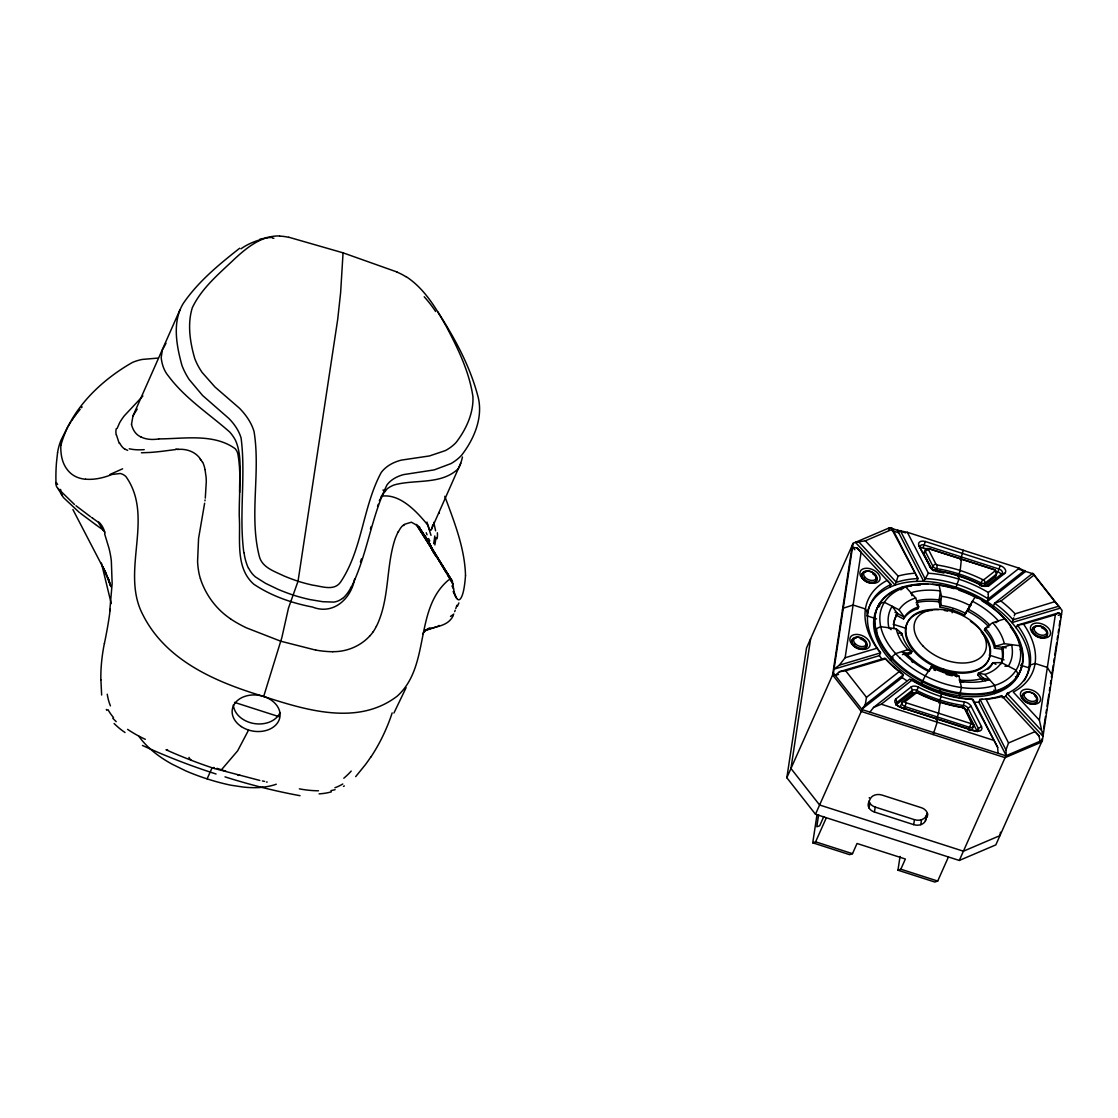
<?xml version="1.0" encoding="UTF-8"?>
<svg xmlns="http://www.w3.org/2000/svg" width="1118" height="1118" viewBox="0 0 1118 1118"><rect width="100%" height="100%" fill="white"/><g stroke="black" fill="none" stroke-linecap="round" stroke-linejoin="round"><path stroke-width="1.5" d="M988.284 594.217L988.284 595.167M988.284 595.978L988.284 596.774M988.284 596.872L988.27 598.731M239.657 492.437C239.182 475.136 242.634 456.535 235.465 440.254A52.895 31.611 20.3 0 0 229.791 432.093C208.996 413.744 185.085 398.483 168.273 375.83A185.7 69.162 -46.2 0 1 161.188 357.606L162.334 350.06L165.995 343.282M964.443 708.127L962.081 707.484A101.99 64.047 24 0 1 939.707 702.146A101.99 64.047 24 0 1 917.864 693.258L916.439 692.825L905.314 701.559L905.3 702.509L971.835 723.891L964.499 708.197L973.568 724.785L972.325 727.566A3.913 2.46 24 0 1 969.879 730.431M465.507 575.337C464.725 547.918 454.215 521.729 444.796 496.308M916.019 602.714A57.703 36.237 24 0 1 939.036 601.875L940.322 590.919A65.515 41.142 24 0 0 910.988 592.778L911.995 595.74M937.024 585.301L939.008 584.882L941.51 596.327L940.224 607.284A49.877 31.318 24 0 1 964.582 615.11L971.137 604.726M288.779 237.226L343.058 252.836L340.627 292.637L337.692 319.469L298.031 581.262L288.472 608.108L281.862 637.539L263.68 696.472C305.997 710.126 357.788 726.225 397.128 696.221C430.863 666.021 413.688 609.492 448.388 580.13A59.911 10.509 -66.1 0 1 451.281 579.837L452.972 584.001A267.118 28.998 -77.9 0 0 456.717 598.396A213.175 17.65 88.4 0 0 461.944 596.034A213.538 21.13 83.2 0 0 465.521 575.421M60.889 445.341C70.49 409.495 100.816 380.399 132.441 362.442A67.29 42.246 24 0 1 142.196 359.437L157.54 358.123M435.978 537.52L435.866 538.485M205.293 498.125L206.285 481.676A198.515 122.728 -7.8 0 0 206.075 476.953L205.027 469.616M109.76 610.889L112.149 583.666L111.339 560.97A173.206 108.753 24 0 0 108.963 548.141L104.603 533.789M964.373 701.922A6.512 4.095 24 0 1 971.053 706.213L981.492 726.56A6.512 4.095 24 0 1 975.162 730.906L899.697 707.051A3.913 2.46 24 0 1 896.985 702.356L895.77 699.016L911.128 686.969A6.512 4.095 24 0 1 918.423 687.165A95.1 59.715 24 0 0 964.373 701.922L962.696 708.351M435.81 539.044L434.86 544.969M205.069 499.956L204.957 500.836M57.563 452.804L56.557 461.79A382.663 240.3 24 0 0 55.97 482.04L57.619 484.485M932.188 569.705A3.913 2.46 24 0 1 931.601 568.866L932.831 566.099C937.345 560.663 938.365 568.321 935.514 571.438M204.622 503.24L198.571 538.485L197.579 561.46A166.219 105.33 22.8 0 0 198.305 569.174A118.62 75.158 22.8 0 0 199.619 575.938L200.415 578.761M1019.043 569.314L1033.465 573.939L1062.1 610.456L1042.423 740.228L995.831 844.887L959.286 860.455L815.483 814.253L786.834 777.737L806.511 647.979L853.104 543.32L889.649 527.738L905.706 532.909M810.634 638.713L790.957 768.485L819.606 805.002L963.423 851.203L999.953 835.621L1000.47 832.211M852.279 545.165L832.617 674.937L861.251 711.453L1005.068 757.655L1041.599 742.072L1042.116 738.663M786.834 777.737L833.441 673.078L853.104 543.32M900.046 856.416L897.964 870.195L900.828 869.203L905.37 859.015L857.031 843.489L852.503 853.677L849.624 854.669L812.744 842.818L816.923 815.274M818.628 814.756L816.811 826.789L819.676 825.783L823.798 816.531M839.311 665.182L880.579 652.856L876.917 648.244A89.887 56.445 24 0 1 887.203 580.382L890.948 584.49A85.974 53.985 24 0 0 880.579 652.856L879.349 655.637L834.028 669.165L839.311 665.182L845.124 657.747L861.112 552.278L857.073 548.03L852.517 547.233L854.837 549.735M869.091 808.09L869.846 803.129M927.591 813.82L925.438 820.836A9.321 7.155 8.6 0 1 913.685 824.637L874.444 812.031L875.198 807.07A9.307 7.141 8.6 0 1 869.007 801.075M913.699 824.637L914.454 819.676A9.321 7.155 8.6 0 0 926.193 815.874L927.297 813.401M940.014 692.922L940.531 689.513M943.117 672.463L943.634 669.053M952.159 612.79L952.676 609.38M920.785 824.693L921.525 819.732M963.269 550.238L960.46 559.839M925.438 820.836L926.193 815.874M1058.69 612.804L1017.436 625.13A85.974 53.985 24 0 1 1007.066 693.481L1005.837 696.262L1043.024 736.315L1039.363 720.146L1055.35 614.676L1058.69 612.804L1061.513 614.369L1058.271 615.333M1042.633 735.239L1043.15 731.829M1043.667 728.419L1045.484 716.456M1046.001 713.046L1046.518 709.637M1047.035 706.213L1048.852 694.264M1049.369 690.854L1049.886 687.43M1050.403 684.02L1050.92 680.61M1053.254 665.238L1051.437 677.187L1052.262 675.342L1047.356 667.418L1035.072 663.463L1030.139 665.056L1028.909 667.837L1020.622 665.182M1053.771 661.828L1054.288 658.404M1054.805 654.994L1056.622 643.046M1057.139 639.622L1057.656 636.212M1058.173 632.802L1058.69 629.378M1059.207 625.968L1059.976 620.839M1060.493 617.429L1061.01 614.02M865.262 704.717L866.492 697.325L899.543 671.373L903.4 674.783L902.17 677.564L861.796 709.245L865.262 704.717L903.4 674.783A85.974 53.985 24 0 1 884.897 658.139L839.394 671.736L835.244 675.384L838.584 674.392M1058.606 606.249L1013.132 619.791L1011.874 622.614L1060.297 608.15L1054.833 601.666L1014.823 613.922M1014.613 614.648L1014.278 615.85M865.346 540.805L898.117 576.077L895.155 585.119L855.41 542.328L865.346 540.805L891.94 529.471L917.99 578.593L916.746 581.374M370.449 529.01L371.162 526.564M1013.705 617.821L1013.383 618.925M925.327 541.517A6.512 4.095 24 0 0 918.982 545.864L930.889 567.972A3.913 2.46 24 0 0 934.9 570.557A97.699 61.35 24 0 1 982.107 585.72A3.913 2.46 24 0 0 986.481 585.832L989.36 585.455L1004.719 573.408A6.512 4.095 24 0 0 1000.219 565.582L925.327 541.517L923.021 547.806A3.913 2.46 24 0 0 919.513 548.113M906.209 703.124L903.903 709.413M1000.219 565.582L997.913 571.871A3.913 2.46 24 0 1 1001.239 575.281M970.843 723.877L968.523 730.166M360.429 561.963L361.421 558.93M117.097 428.487L119.682 422.66A137.961 54.083 -15.9 0 1 124.377 415.728L142.894 395.982M377.549 506.37L378.247 504.316M354.63 578.998C351.052 598.969 333.164 615.277 312.509 607.046C291.826 603.091 271.381 595.992 253.8 584.211C234.85 567.455 240.761 538.932 239.252 516.39C238.959 495.456 241.586 474.298 237.799 453.545A44.972 24.107 -21.9 0 0 235.129 448.653C213.594 433.155 183.925 438.857 158.77 438.899M455.18 610.288L454.691 611.658M453.824 614.061L450.512 616.423M1038.957 735.84L1001.616 695.648A85.974 53.985 24 0 1 980.025 699.393L978.781 702.174L1006.242 755.642L1005.962 749.912L1008.548 742.953L1035.128 731.619L1038.957 735.84L1040.117 741.206M239.671 248.238C219.002 264.477 198.138 281.624 183.226 303.495C172.004 322.026 176.518 345.714 181.941 365.404A93.06 58.429 24 0 0 189.124 379.449L202.582 395.479L228.813 418.411A54.167 34.015 24 0 1 241.097 438.074C245.96 475.989 238.805 514.685 243.836 552.669M179.858 310.035L132.944 415.994L131.533 424.211M379.323 500.724L379.966 499.215M453.265 615.585C447.787 626.96 434.692 626.276 425.106 630.273M431.464 529.289L460.742 463.229M138.814 736.245L141.092 739.25A71.189 44.706 24 0 0 150.441 749.116L154.046 752.204A80.748 50.701 24 0 0 172.479 764.363L185.993 770.987A149.337 93.772 24 0 0 207.096 778.869L211.945 768.108M457.36 606.375L458.897 602.951M842.441 610.051L843.265 608.206L853.118 605.02L865.416 608.961L867.861 612.93M888.824 529.597L889.649 527.738M889.704 587.271L890.948 584.49L857.073 548.03M900.926 589.941L902.17 587.16L905.748 586.978L915.67 597.962L918.703 606.85L917.878 608.695A49.877 31.318 24 0 0 903.54 618.967L895.7 614.928M891.158 629.672L888.894 627.785A65.515 41.142 24 0 1 892.15 606.263L897.433 613.544L896.608 615.403A57.703 36.237 24 0 0 893.799 621.915M931.601 568.866L924.027 554.123L925.271 551.356A3.913 2.46 24 0 1 929.072 548.742L995.174 569.914L995.216 570.823L984.036 579.599L982.708 579.627A104.407 65.557 24 0 0 960.208 570.487A104.407 65.557 24 0 0 937.247 565.023L937.247 565.009M815.483 814.253L862.076 709.595L833.441 673.078M903.54 618.967L904.364 617.122A49.877 31.318 24 0 1 918.703 606.85L916.578 604.503M901.052 635.359L901.877 633.501L896.217 628.791L880.705 626.667L875.813 628.945L874.569 631.712L876.973 632.047M812.744 842.818L815.609 841.826L826.342 817.747M905.342 655.288L906.167 653.443L902.072 651.57A65.515 41.142 24 0 0 928.15 671.233L929.142 670.758A57.703 36.237 24 0 1 906.167 653.443M905.887 655.12L911.086 653.457L911.911 651.612A49.877 31.318 24 0 1 901.877 633.501L898.579 633.054M957.888 576.776L960.208 570.501L961.382 559.126M956.044 587.216L958.895 579.18L958.811 576.063M977.314 731.675A3.913 2.46 24 0 0 977.146 731.27L978.39 728.503L967.936 708.155A3.913 2.46 24 0 0 963.926 705.584A97.699 61.35 24 0 1 916.732 690.421A3.913 2.46 24 0 0 912.358 690.295L896.985 702.356L895.756 705.123L911.114 693.076L912.358 690.295L911.128 686.969M964.582 615.11L975.273 596.523L975.203 597.571M995.942 622.712L998.416 620.867A65.515 41.142 24 0 0 972.325 601.204L967.224 610.931A57.703 36.237 24 0 1 989.053 627.016M979.745 585.636L982.708 579.627M981.143 586.125A3.913 2.46 24 0 0 984.022 585.72L985.265 582.939L996.39 574.205L995.216 570.823M938.785 702.845L941.09 696.556L941.594 693.244L940.727 693.551M984.022 585.72L995.16 576.972L996.39 574.205A3.913 2.46 24 0 0 993.692 569.509L929.072 548.742M1024.493 570.487L988.27 598.927L987.026 601.694L1025.611 571.424L1019.197 568.21L907.355 532.28L897.488 530.267L923.734 581.374L928.373 573.227L907.355 532.28M955.317 676.25L956.142 674.406A49.877 31.318 24 0 1 931.769 666.58L925.201 675.901L921.414 683.545L922.015 682.595M936.213 719.782L938.519 713.508L940.28 701.936A104.407 65.557 24 0 1 917.878 692.839L917.878 692.839M933.153 734.554L937.205 722.186L937.136 719.07M993.371 605.984L994.601 603.203L1032.739 573.268L1033.731 574.289M1003 649.348L994.475 648.188A49.877 31.318 24 0 0 984.441 630.077L985.265 628.232L992.672 622.698L1004.844 618.813L1006.326 621.021M981.897 679.534L977.663 674.839L978.488 672.994A49.877 31.318 24 0 0 992.812 662.722L1001.393 662.583L1016.08 670.157L1018.302 674.713L1017.073 677.494L1015.507 676.683M994.475 648.188L995.3 646.33L1004.271 643.633L1019.77 645.757L1022.201 649.041L1021.782 649.963L1020.133 649.74M977.146 731.27L966.707 710.936L967.936 708.155L971.053 706.213M982.345 680.024L983.169 678.179L989.5 679.646A65.515 41.142 24 0 1 960.152 681.505M1004.9 666.202L1008.324 666.16A65.515 41.142 24 0 0 1011.594 644.639L1002.622 647.336L1001.798 649.195A57.703 36.237 24 0 1 1001.015 663.91M1016.192 627.911L1017.436 625.13L1023.571 624.179L1055.35 614.676M897.964 870.195L934.844 882.046L937.709 881.054L948.427 856.975M959.286 860.455L1005.893 755.796L1042.423 740.228M248.503 730.194L237.659 750.807L221.434 769.785M393.927 713.018L406.1 687.682M132.944 415.994L137.179 409.118M381.126 496.532L387.052 488.943A52.895 30.983 26.6 0 1 394.249 484.919C415.002 479.147 441.009 485.058 458.045 468.917A185.7 26.049 83.6 0 0 462.447 456.996M918.423 687.165L915.502 693.202A3.913 2.46 24 0 0 911.114 693.076M398.204 531.567L395.493 537.814A198.515 100.69 52.5 0 0 394.123 542.02C386.646 567.469 388.924 594.916 379.268 619.833A166.219 104.589 25.3 0 1 376.375 626.373M351.318 587.202C367.305 554.696 371.134 517.354 386.968 484.946A54.167 34.015 24 0 1 403.738 474.577L434.189 469.895L451.015 463.579A93.06 58.429 24 0 0 461.594 455.236C474.395 438.745 483.814 416.301 477.638 395.283C469.63 365.334 454.523 337.79 437.795 311.88M67.443 427.356L60.987 440.282A173.723 109.089 24 0 0 60.176 442.462L59.534 444.335A124.867 78.414 24 0 0 57.549 452.79M67.905 426.601L69.791 423.568M922.238 681.687L922.839 680.75M928.709 671.443L929.393 670.353M929.98 669.416L931.769 666.58L930.358 669.375M971.067 604.293L965.407 613.265A49.877 31.318 24 0 0 941.049 605.439L939.441 598.102M929.156 671.261L929.757 670.325M70.28 422.828L70.769 422.073M71.776 420.592L73.369 418.286M373.216 631.712L371.693 633.78A77.421 48.703 25.1 0 1 369.723 636.002M73.97 417.461L75.172 415.798M75.786 414.974L76.387 414.149M77.016 413.339L77.645 412.528M869.93 712.124L873.507 707.498L909.745 679.059A85.974 53.985 24 0 0 973.037 699.393L997.675 747.383L998.039 753.28M78.274 411.717L78.903 410.907M79.532 410.096L80.175 409.3M81.474 407.707L82.131 406.91M355.678 776.633L365.265 764.824A173.989 172.885 -51.7 0 0 370.715 757.124M369.737 636.016C360.373 646.204 346.608 651.892 332.801 651.668M905.259 701.601L902.436 701.936L901.206 704.717A3.913 2.46 24 0 0 901.919 708.323M403.612 524.915L401.921 526.396A75.884 38.445 52.7 0 0 398.441 531.805M986.481 585.832L1001.84 573.786L1004.719 573.408M988.284 594.133L988.284 592.526L1019.197 568.21M1013.118 619.833A85.974 53.985 24 0 0 994.601 603.203L1000.945 601.051L1033.996 575.099L1054.833 601.666M873.507 707.498L881.291 704.214L912.204 679.954A89.887 56.445 24 0 0 972.101 699.197L997.675 747.383M916.439 692.825L913.574 693.202L902.436 701.936A3.913 2.46 24 0 0 905.133 706.632L969.767 727.385A3.913 2.46 24 0 0 973.568 724.785L972.143 723.08M983.98 579.641L985.265 582.939A3.913 2.46 24 0 1 980.975 582.855A101.99 64.047 24 0 0 959.132 573.995A101.99 64.047 24 0 0 936.744 568.657A3.913 2.46 24 0 1 932.831 566.099L925.271 551.356L929.645 548.547M404.464 524.3L411.382 522.204L417.741 525.781A89.761 30.298 -80.5 0 1 418.244 526.466M439.15 625.465L437.669 626.346M981.492 726.56L978.39 728.503A3.913 2.46 24 0 1 974.589 731.102L901.318 707.568M344.358 785.912L343.478 786.387M436.984 626.695L425.441 630.538M109.927 474.493L122.589 468.805M939.707 702.132L940.28 701.936A104.407 65.557 24 0 0 963.227 707.401M279.598 235.968C261.933 235.437 247.148 247.344 234.892 258.649C219.324 273.533 201.687 287.913 192.31 307.757C187.209 324.066 190.046 342.332 194.728 358.445A82.005 51.498 24 0 0 202.12 372.448L215.019 387.038L239.42 408.182A64.592 40.555 24 0 1 254.066 431.632C260.718 472.69 248.951 515.705 259.306 556.331C262.129 567.567 274.371 571.27 283.553 575.77A124.923 78.442 24 0 0 295.851 580.494L300.239 581.919A124.923 78.442 24 0 0 312.761 585.161C321.621 586.265 333.821 591.296 340.375 582.38C362.47 549.721 362.665 506.831 381.224 472.495A64.592 40.555 24 0 1 401.222 460.141L429.494 455.934L445.397 450.582A82.005 51.498 24 0 0 456.144 442.421C465.996 429.647 473.641 413.227 472.942 396.792C469.35 371.847 458.031 348.662 446.361 326.582C435.922 307.967 424.379 288.486 406.044 276.579M902.408 654.631L911.911 651.612L907.816 649.726L895.644 653.611L891.535 657.3L890.291 660.081L891.591 659.676M891.116 658.236L893.002 657.636M987.865 627.408L985.265 628.232A49.877 31.318 24 0 1 995.3 646.33L1006.214 647.825M984.441 630.077L985.741 629.672M845.124 657.747L876.917 648.244M839.534 671.722L845.655 670.758L885.582 658.823A89.887 56.445 24 0 0 899.543 671.373M335.107 789.699L330.942 790.65M1009.177 693.006L1008.45 693.174M1008.17 693.244L1007.43 693.412M1007.164 693.467L1040.928 729.956M265.539 237.743L267.258 237.533M175.694 449.548L161.621 451.351A188.802 19.509 -15 0 1 150.189 452.441L141.427 452.79M262.982 787.198L267.132 786.597A71.189 44.706 24 0 0 276.272 784.221M176.896 449.436L178.503 449.338M934.9 570.557L936.115 570.501A95.1 59.715 24 0 1 982.051 585.259A6.512 4.095 24 0 0 989.36 585.455M982.47 699.323L981.492 699.351M980.025 699.393L1005.962 749.912M382.887 490.103L384.047 490.173M889.285 527.892L892.052 528.073L917.99 578.593A85.974 53.985 24 0 0 896.384 582.338L859.043 542.132M875.394 629.867L877.057 630.091M315.751 650.117L280.758 641.215L246.449 627.855A82.942 52.141 24 0 1 230.49 618.869M264.547 781.384L262.409 780.965M259.837 780.448L214.642 768.569M993.077 691.902L994.615 693.593L995.845 690.812L994.74 685.446L984.818 674.475L978.488 672.994L985.461 680.722M166.261 749.857C178.097 755.279 198.808 763.552 214.167 768.415M225.864 771.196L216.99 768.345M892.094 530.645L898.732 532.783M923.021 547.806L927.898 549.371M866.632 615.711L876.568 618.897M893.128 624.221L906.377 628.47M989.164 655.064L1004.062 659.858M881.291 704.214L993.133 740.144M862.076 709.595L1005.893 755.796M875.198 807.07L914.454 819.676M815.609 841.826L852.503 853.677M900.828 869.203L937.709 881.054M234.528 702.384L278.997 716.666M263.68 696.472C216.585 682.315 165.967 661.101 142.727 614.495C120.115 571.214 154.899 517.341 125.901 476.534A59.911 25.532 -78.8 0 0 120.269 473.501L111.996 474.465A267.118 97.364 -66 0 1 85.597 479.175M343.058 252.836L397.086 272.023M127.662 450.372L124.867 449.087M141.022 437.026L140.127 436.565A166.624 49.723 -52.9 0 1 131.463 424.295M894.959 612.273L904.364 617.122L899.082 609.841L884.408 602.281L879.698 603.273L878.469 606.04L879.6 606.627M879.293 604.195L880.425 604.782M995.956 664.33L992.812 662.722L991.987 664.567A49.877 31.318 24 0 1 987.865 669.319M1016.765 675.062L1017.897 675.649M959.328 694.585L959.593 695.815L961.48 687.556L958.978 676.097L956.142 674.406L956.673 676.851M92.752 518.291L98.258 522.204L102.87 529.82L95.631 524.594M92.668 518.235L91.634 517.508M230.532 618.813C217.297 609.995 207.165 596.844 201.547 581.989A77.421 49.01 22.9 0 1 200.471 578.761M95.463 524.468L80.133 513.064M90.53 516.726L75.982 505.727M79.196 512.323L63.474 497.594L57.675 488.049A26.566 7.183 -73.2 0 1 55.718 482.529M74.473 504.498L58.08 488.524M116.188 721.655L112.806 718.287M1039.363 720.146L1013.271 692.056A89.887 56.445 24 0 0 1023.571 624.179M901.751 588.096L902.519 588.934M993.902 690.044L995.439 691.749M916.816 607.521L917.878 608.695M418.272 526.368L418.971 527.207M918.982 545.864L930.889 567.972M845.655 670.758L866.492 697.325M200.164 458.673C195.594 452.147 187.475 449.045 179.691 449.31A89.761 51.19 -62.6 0 0 178.489 449.394M419.488 527.864L424.924 535.941M200.988 459.819L202.456 462.321M451.784 580.27L416.259 524.412L452.552 581.737L419.152 527.416L449.408 578.048M421.766 531.176L446.04 572.262M447.773 575.197L449.506 578.132M106.853 710.377L106.322 709.441M119.235 443.455L116.426 434.86M434.916 554.36L425.175 536.333L433.868 553.172M451.965 585.916L453.587 588.92M430.654 545.696L428.641 541.909A188.802 7.91 51 0 0 424.966 535.983M72.908 509.556L105.064 571.438M928.373 549.413L935.948 564.157M900.325 530.603L924.977 578.593A85.974 53.985 24 0 1 988.27 598.927M1008.548 742.953L986.062 699.169A89.887 56.445 24 0 0 1002.357 696.346M434.916 554.514L427.901 540.665L434.79 554.528M453.167 591.492L455.459 596.118M429.829 544.033L436.02 556.554M453.642 592.191L456.717 598.409M428.585 538.513L429.172 539.728A127.606 97.853 8.6 0 0 429.773 540.916M106.406 574.47L102.646 566.351L111.185 586.894L108.069 578.076L110.305 585.678M105.497 571.969L109.48 582.017M439.094 512.519L439.402 513.4M111.227 603.594L101.431 563.067M960.027 692.196L960.418 693.957M938.617 599.947L940.224 607.284M435.615 530.812L434.05 523.657A137.961 33.708 55.7 0 0 433.714 522.372M101.64 695.033L100.913 679.898M207.137 778.883A147.674 92.738 24 0 0 230.951 785.213L242.746 786.988A80.748 50.701 24 0 0 263.01 787.24M1005.837 696.262A85.974 53.985 24 0 1 1002.245 697.758M978.781 702.174A85.974 53.985 24 0 1 974.155 702.23M906.349 680.443A85.974 53.985 24 0 1 902.17 677.564M882.158 659.173A85.974 53.985 24 0 1 879.349 655.637M866.897 614.173A85.974 53.985 24 0 1 967.363 591.422A85.974 53.985 24 0 1 1024.228 680.708M898.117 576.077A89.887 56.445 24 0 1 914.412 573.255M928.373 573.227A89.887 56.445 24 0 1 988.284 592.47M1000.945 601.051A89.887 56.445 24 0 1 1014.906 613.6M920.449 547.638A3.913 2.46 24 0 1 924.251 545.025L999.143 569.09A3.913 2.46 24 0 1 1001.84 573.786M936.115 570.501A6.512 4.095 24 0 1 929.435 566.211M872.669 573.744A8.036 5.045 24 0 1 875.045 582.464A8.036 5.045 24 0 1 863.166 579.376A8.036 5.045 24 0 1 865.849 571.983M924.027 554.123A3.913 2.46 24 0 1 925.047 551.44M933.558 570.753A3.913 2.46 24 0 1 933.055 570.432M936.926 571.675A101.99 64.047 24 0 1 943.969 573.031M900.269 706.842A6.512 4.095 24 0 1 895.77 699.016M860.301 638.783A8.036 5.045 24 0 1 865.877 647.923A8.036 5.045 24 0 1 853.565 645.98A8.036 5.045 24 0 1 856.053 638.112M913.574 693.202A3.913 2.46 24 0 1 917.85 693.272M1041.403 627.617A8.036 5.045 24 0 1 1046.434 636.561A8.036 5.045 24 0 1 1034.499 634.982A8.036 5.045 24 0 1 1035.645 626.863M995.551 574.708A3.913 2.46 24 0 1 995.16 576.972M964.331 708.84A3.913 2.46 24 0 1 966.707 710.936M1034.527 695.648A8.036 5.045 24 0 1 1034.919 703.711A8.036 5.045 24 0 1 1023.557 700.189A8.036 5.045 24 0 1 1025.863 692.964M962.081 707.484A3.913 2.46 24 0 1 965.994 710.042M1010.351 626.737A78.162 49.08 24 0 1 988.256 693.551A78.162 49.08 24 0 1 885.093 650.746A78.162 49.08 24 0 1 911.701 585.804M916.019 585.287A78.162 49.08 24 0 1 920.463 585.007M1021.74 663.826A78.162 49.08 24 0 1 928.359 686.857A78.162 49.08 24 0 1 881.361 602.141M978.837 674.447A49.877 31.318 24 0 1 977.663 674.839M952.27 675.761A49.877 31.318 24 0 1 946.08 674.35M935.333 670.52A49.877 31.318 24 0 1 933.851 669.85M911.086 653.457A49.877 31.318 24 0 1 910.136 652.381M983.169 678.179A57.703 36.237 24 0 1 959.076 680.024M893.967 628.651A57.703 36.237 24 0 1 897.433 613.544M916.844 600.869A57.703 36.237 24 0 1 939.861 600.031M968.048 609.086A57.703 36.237 24 0 1 989.877 625.172M1002.622 647.336A57.703 36.237 24 0 1 1001.407 663.156M963.45 682.287A57.703 36.237 24 0 1 959.985 682.064M912.889 662.485A57.703 36.237 24 0 1 911.519 661.325M981.241 632.019A44.664 28.048 24 0 1 970.438 672.421A44.664 28.048 24 0 1 909.982 645.701A44.664 28.048 24 0 1 932.272 610.372M970.466 621.273A44.664 28.048 24 0 1 977.216 669.64A44.664 28.048 24 0 1 910.863 645.519A44.664 28.048 24 0 1 938.449 609.631M944.417 610.456A44.664 28.048 24 0 1 947.435 611.099M1001.393 662.583A57.703 36.237 24 0 1 984.818 674.475M958.978 676.097A57.703 36.237 24 0 1 930.791 667.055M907.816 649.726A57.703 36.237 24 0 1 896.217 628.791M899.082 609.841A57.703 36.237 24 0 1 915.67 597.962M941.51 596.327A57.703 36.237 24 0 1 969.697 605.383M992.672 622.698A57.703 36.237 24 0 1 1004.271 643.633M981.981 600.897A78.162 49.08 24 0 1 1004.048 687.43A78.162 49.08 24 0 1 886.322 650.956A78.162 49.08 24 0 1 927.758 584.099M932.454 584.407A78.162 49.08 24 0 1 954.087 588.641M958.951 590.206A78.162 49.08 24 0 1 977.593 598.396M869.217 797.959A9.307 7.141 8.6 0 1 869.357 797.623M874.444 812.031A9.307 7.141 8.6 0 1 868.602 802.584L870.251 798.867A9.321 7.155 8.6 0 1 882.004 795.066L921.246 807.671A9.307 7.141 8.6 0 1 926.598 811.612A9.321 7.155 8.6 0 1 927.088 817.132M60.819 445.411A213.538 71.105 -46.1 0 0 66.94 469.141A213.175 69.637 -51.6 0 0 85.541 479.259M202.707 462.251A75.884 46.928 -8.1 0 1 204.985 469.504M200.01 458.897A64.103 35.874 -66 0 1 200.807 460.071M175.805 449.17A87.26 49.15 -61.1 0 1 177.007 449.087M144.208 449.646A271.576 75.493 -42.9 0 1 129.213 448.765M124.811 449.17A162.25 47.641 -54.1 0 1 119.724 443.077M116.286 434.888A76.779 30.242 -14.2 0 1 116.258 428.641M248.671 568.279A36.712 23.059 24 0 0 251.047 572.178L251.326 572.556A23.38 14.688 24 0 0 253.814 575.421L254.121 575.728A15.959 10.02 24 0 0 255.645 577.056L265.539 583.33L277.823 589.242A135.418 85.038 24 0 0 291.155 594.385L296.34 596.062A135.418 85.038 24 0 0 309.924 599.569L322.767 601.708L333.555 602.085A15.959 10.02 24 0 0 335.316 601.819L335.679 601.722A23.38 14.688 24 0 0 338.768 600.645L339.131 600.478A36.712 23.059 24 0 0 342.415 598.396M248.42 568.279A88.56 55.607 24 0 1 244.087 552.725M240.971 248.825A140.435 60.945 16.4 0 1 260.494 239.629M259.823 239.238A67.695 30.214 18.1 0 1 265.944 238.078M267.454 237.715A46.565 21.773 19.9 0 1 272.191 237.477M272.75 238.218A35.105 16.826 20.7 0 1 273.896 238.232M279.779 236.177A24.764 11.18 21.3 0 1 288.807 237.379M158.728 438.955A220.134 65.85 -53.6 0 1 141.064 436.984M145.312 739.319A83.766 54.586 25.1 0 1 127.606 729.355M125.02 732.514A81.404 75.982 -16.8 0 1 114.106 723.514M216.067 773.991A430.709 284.168 24.3 0 1 142.447 745.454M110.43 705.877A32.757 20.473 81.7 0 1 107.244 694.18M113.519 717.546A51.344 46.788 -79.8 0 1 107.957 709.609M104.421 643.255A175.889 173.681 -57 0 0 100.983 670.507A173.989 171.641 -58.2 0 0 100.844 679.912M110.179 609.268A38.795 2.697 -78.6 0 1 104.435 643.381M98.384 521.785A43.392 20.026 -79.1 0 1 105.106 533.02M62.189 495.679A33.037 8.874 -74.3 0 1 60.582 489.418M102.814 530.03A37.104 16.407 -81.1 0 1 104.505 531.763M456.871 605.271A382.663 240.3 24 0 1 455.767 608.625M332.829 651.738A82.942 52.141 24 0 1 315.737 650.075M376.361 626.373A118.62 74.64 25.3 0 1 373.23 631.712M403.57 525.572A64.103 20.739 -77.6 0 1 404.409 524.901M419.11 526.62A87.26 28.844 -81.9 0 1 419.641 527.249M431.031 535.354A271.576 13.067 79.8 0 1 426.964 522.064M434.776 535.969A162.25 7.253 -89.5 0 1 433.672 543.627M437.362 532.755A76.779 19.355 54.2 0 1 436.998 538.778M351.08 587.09A88.56 55.607 24 0 1 342.639 598.549M424.225 296.773A140.435 57.968 26.4 0 1 435.629 311.489M397.03 272.149A24.764 11.138 22 0 1 405.806 276.691M432.722 524.845A166.624 8.567 89.4 0 1 430.961 529.904M430.793 530.058A220.134 11.25 -89.9 0 1 428.138 525.502C417.363 512.254 400.901 494.1 382.663 496.057A44.972 16.882 63.4 0 0 380.735 497.929M318.49 790.789A83.766 54.782 23.8 0 1 299.358 788.861M331.291 791.893A81.404 68.953 74 0 1 319.049 793.864M300.029 795.695A430.709 283.79 24.8 0 1 224.998 776.856M351.22 771.071A32.757 13.737 -49.9 0 1 343.799 778.226M342.793 783.997A51.344 39.633 -67.3 0 1 334.911 787.743M370.799 757.179A175.889 174.618 -51.9 0 0 384.201 733.142A38.795 7.505 -65.6 0 0 392.152 712.907M422.604 633.836A43.392 9.293 -65.9 0 1 429.983 627.925M384.215 490.606A71.915 30.144 62.1 0 1 385.277 490.788M280.045 712.641A24.107 18.489 8.6 0 1 254.079 723.542A24.107 18.489 8.6 0 1 233.355 704.843M427.02 534.809A55.453 42.526 8.6 0 1 426.251 532.741M213.915 767.535A97.587 12.927 -72.2 0 0 214.418 768.527A97.881 12.969 -72.2 0 1 213.887 767.493M167.546 749.591A58.597 7.756 -72.2 0 1 166.275 749.815M191.374 760.394A9.321 7.141 8.6 0 1 188.984 757.403M267.202 782.027A58.597 7.756 -72.2 0 1 266.475 781.999M239.783 775.179A9.321 7.141 8.6 0 1 237.994 775.361M452.972 584.001L451.197 581.025L452.972 584.001M863.809 578.705A8.036 5.045 24 0 0 876.778 580.214A8.036 5.045 24 0 0 868.155 571.088A8.036 5.045 24 0 0 863.809 578.705M865.15 577.447A6.736 4.234 24 0 0 876.023 578.719A6.736 4.234 24 0 0 868.798 571.06A6.736 4.234 24 0 0 865.15 577.447M862.355 578.439A10.649 6.68 24 0 0 879.531 580.438A10.649 6.68 24 0 0 868.099 568.349A10.649 6.68 24 0 0 862.355 578.439M853.97 645.058A8.036 5.045 24 0 0 866.841 646.204A8.036 5.045 24 0 0 857.841 637.218A8.036 5.045 24 0 0 853.97 645.058M855.284 643.772A6.736 4.234 24 0 0 866.073 644.737A6.736 4.234 24 0 0 858.526 637.19A6.736 4.234 24 0 0 855.284 643.772M852.573 644.862A10.649 6.68 24 0 0 869.622 646.372A10.649 6.68 24 0 0 857.688 634.465A10.649 6.68 24 0 0 852.573 644.862M1034.527 633.682A8.036 5.045 24 0 0 1047.398 634.828A8.036 5.045 24 0 0 1038.398 625.842A8.036 5.045 24 0 0 1034.527 633.682M1035.841 632.397A6.736 4.234 24 0 0 1046.63 633.361A6.736 4.234 24 0 0 1039.083 625.828A6.736 4.234 24 0 0 1035.841 632.397M1033.13 633.487A10.649 6.68 24 0 0 1050.179 634.996A10.649 6.68 24 0 0 1038.245 623.089A10.649 6.68 24 0 0 1033.13 633.487M1024.312 699.644A8.036 5.045 24 0 0 1037.28 701.154A8.036 5.045 24 0 0 1028.644 692.028A8.036 5.045 24 0 0 1024.312 699.644M1025.653 698.387A6.736 4.234 24 0 0 1036.526 699.658A6.736 4.234 24 0 0 1029.287 692A6.736 4.234 24 0 0 1025.653 698.387M1022.844 699.379A10.649 6.68 24 0 0 1040.033 701.377A10.649 6.68 24 0 0 1028.602 689.289A10.649 6.68 24 0 0 1022.844 699.379M922.741 645.757A38.152 23.953 24 0 0 984.357 653.164A38.152 23.953 24 0 0 943.62 609.729A38.152 23.953 24 0 0 922.741 645.757M899.724 657.831A74.249 46.635 24 0 0 1018.009 666.566A74.249 46.635 24 0 0 932.985 584.239A74.249 46.635 24 0 0 899.724 657.831M241.306 726.574A24.093 18.126 9 0 0 279.835 717.449A24.093 18.126 9 0 0 247.19 695.717A24.093 18.126 9 0 0 241.306 726.574"/></g></svg>
